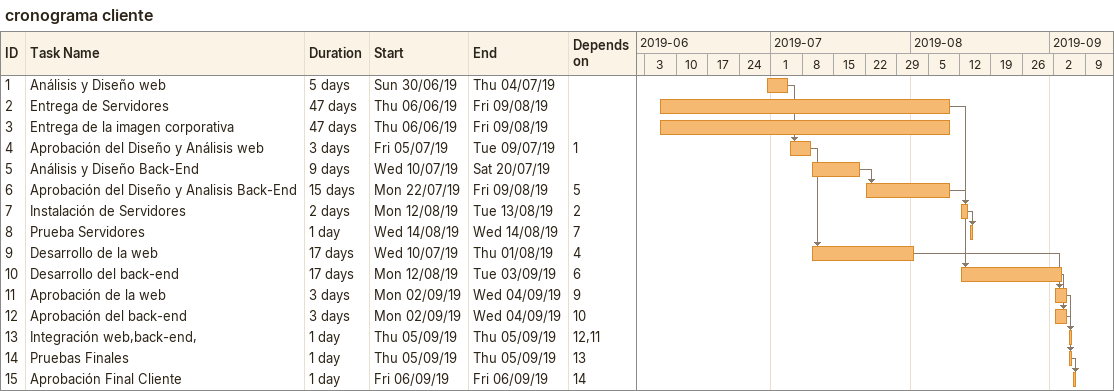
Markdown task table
cronograma cliente

| ID | Task | Duration | Start | Finish | Predecessors |
|---|---|---|---|---|---|
| 1 | Análisis y Diseño web | 5d | 2019-06-30 | 2019-07-04 |  |
| 2 | Entrega de Servidores | 47d | 2019-06-06 | 2019-08-09 |  |
| 3 | Entrega de la imagen corporativa | 47d | 2019-06-06 | 2019-08-09 |  |
| 4 | Aprobación del Diseño y Análisis web | 3d | 2019-07-05 | 2019-07-09 | 1 |
| 5 | Análisis y Diseño Back-End | 9d | 2019-07-10 | 2019-07-20 |  |
| 6 | Aprobación del Diseño y Analisis Back-End | 15d | 2019-07-22 | 2019-08-09 | 5 |
| 7 | Instalación de Servidores | 2d | 2019-08-12 | 2019-08-13 | 2 |
| 8 | Prueba Servidores | 1d | 2019-08-14 | 2019-08-14 | 7 |
| 9 | Desarrollo de la web | 17d | 2019-07-10 | 2019-08-01 | 4 |
| 10 | Desarrollo del back-end | 17d | 2019-08-12 | 2019-09-03 | 6 |
| 11 | Aprobación de la web | 3d | 2019-09-02 | 2019-09-04 | 9 |
| 12 | Aprobación del back-end | 3d | 2019-09-02 | 2019-09-04 | 10 |
| 13 | Integración web,back-end, | 1d | 2019-09-05 | 2019-09-05 | 12, 11 |
| 14 | Pruebas Finales | 1d | 2019-09-05 | 2019-09-05 | 13 |
| 15 | Aprobación Final Cliente | 1d | 2019-09-06 | 2019-09-06 | 14 |
